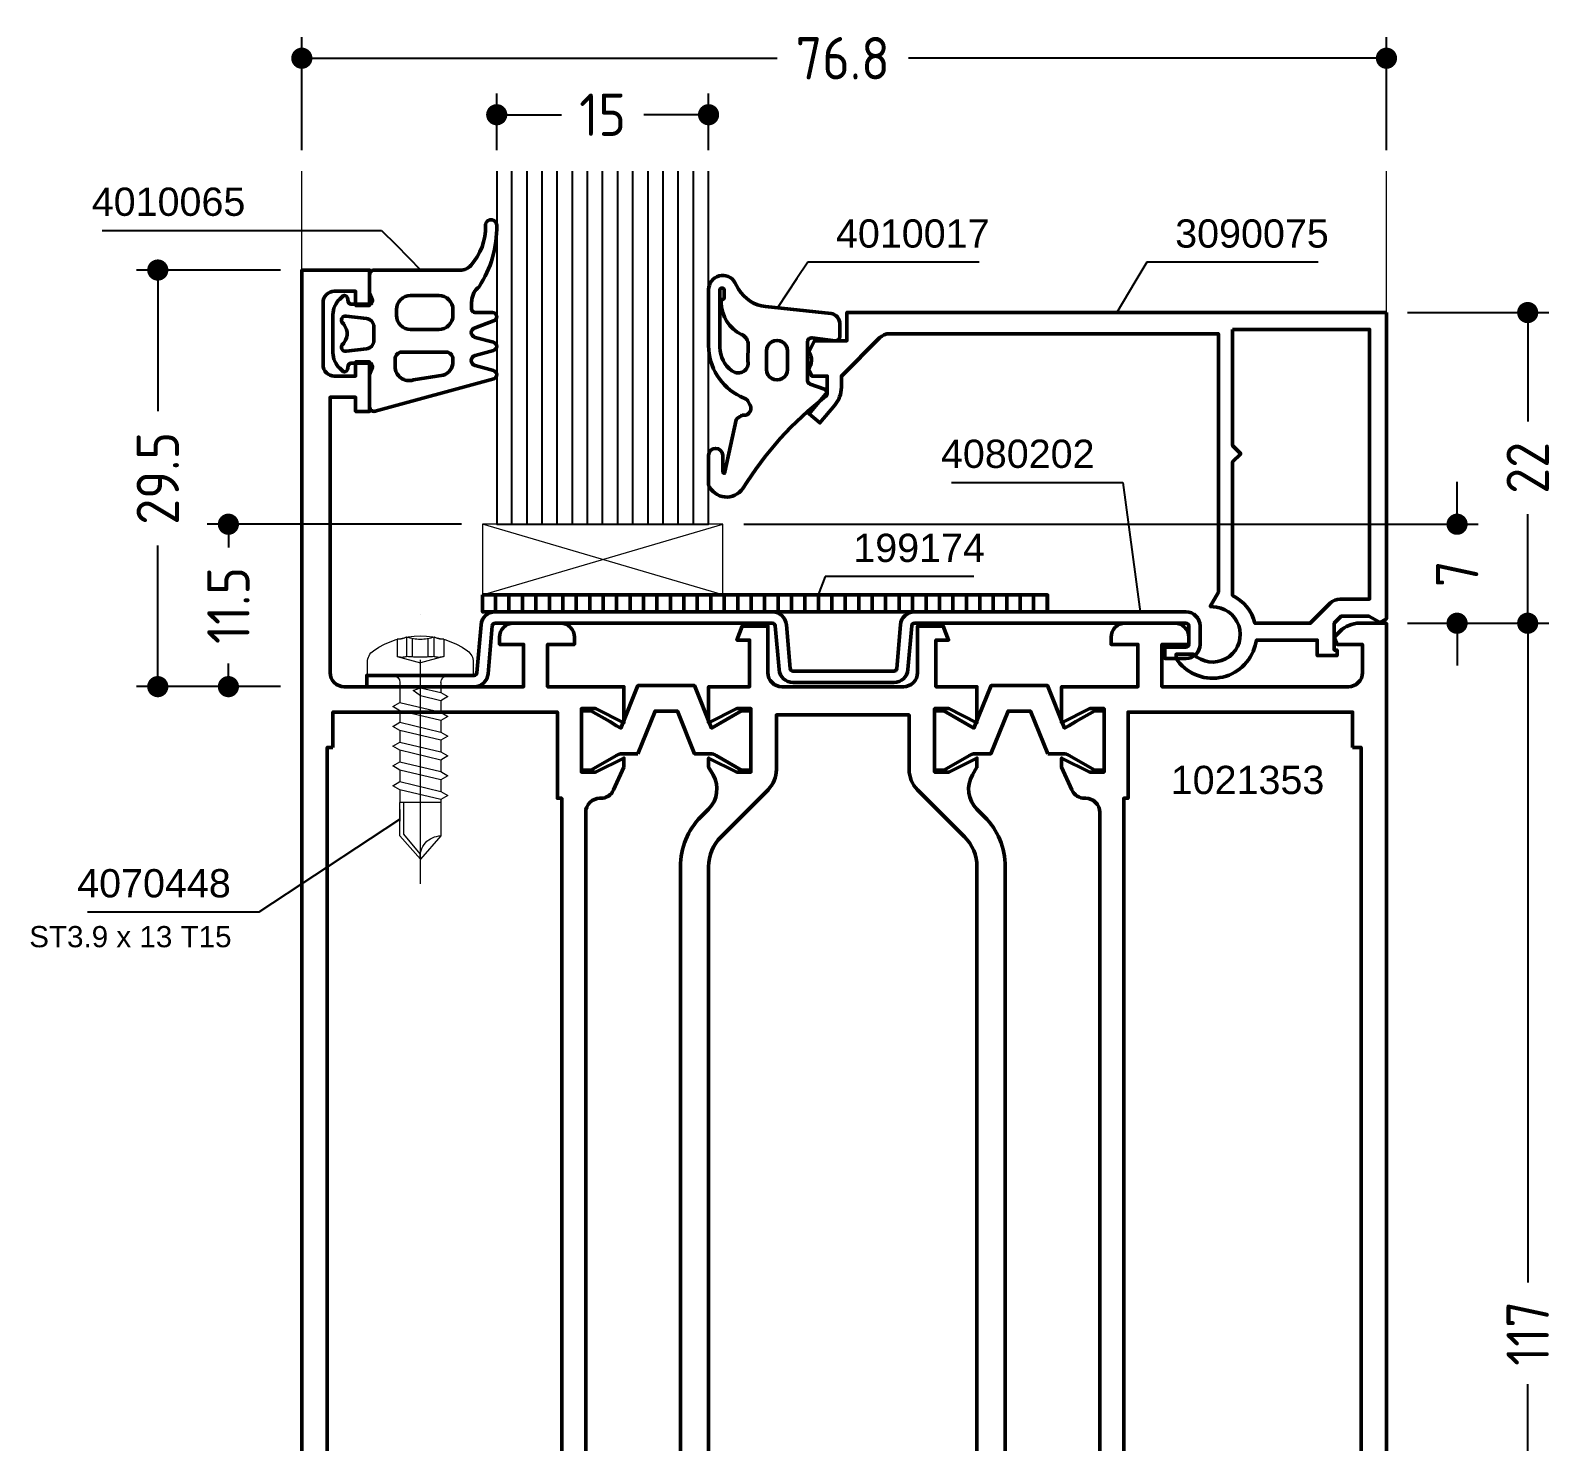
# Model space of a CAD drawing. Header units: millimetres. Extents: x 37 to 193, y 34 to 248.
# Drawn here: x 40.8 to 148.8, y 147.8 to 247.7 of the extents above; entities that cross this region are included whole.
import ezdxf
from ezdxf.enums import TextEntityAlignment as Align

# ---------------------------------------------------------------- set-up
doc = ezdxf.new("R2010")
doc.units = ezdxf.units.MM
doc.linetypes.add('CENTER', pattern=[50.8, 31.75, -6.35, 6.35, -6.35])
doc.linetypes.add('HIDDEN', pattern=[9.525, 6.35, -3.175])
for name, color, linetype, lineweight in [('AM_5', 3, 'Continuous', 25), ('AM_C', 50, 'Continuous', 50), ('AM_S', 80, 'Continuous', 50), ('Cent3', 70, 'CENTER', 18), ('CHide4', 10, 'HIDDEN', 13), ('Cont2', 2, 'Continuous', 25), ('Cont3', 70, 'Continuous', 18), ('Cont4', 10, 'Continuous', 13)]:
    doc.layers.add(name, color=color, linetype=linetype, lineweight=lineweight)
doc.styles.add('HBS_DIMTEXTSTYLE', font='isocp.shx')
doc.styles.add('SWISSL', font='swissl.ttf')
doc.dimstyles.new('Konstruktionsschnitt 1-1$0', dxfattribs={"dimscale": 0, "dimtxt": 3, "dimasz": 1.5, "dimexe": 1.5, "dimexo": 1.5, "dimgap": 1.5, "dimtad": 0, "dimdsep": 46, "dimtxsty": 'HBS_DIMTEXTSTYLE', "dimblk": 'PUNKT', "dimcen": 0, "dimclrd": 3, "dimclre": 3, "dimclrt": 2, "dimadec": 1, "dimazin": 2, "dimtfac": 0.7, "dimtofl": 0, "dimtmove": 0, "dimatfit": 3, "dimfxl": 0, "dimtolj": 1, "dimtzin": 0, "dimarcsym": 0})

# ---------------------------------------------------------------- blocks, each defined once
blk = doc.blocks.new('*U21', base_point=(43.9, 167.94))
for p, q in [((43.9, 181.87), (18.9, 181.87)), ((43.9, 180.8), (18.9, 180.8)), ((43.9, 179.73), (18.9, 179.73)), ((43.9, 178.66), (18.9, 178.66)), ((43.9, 177.59), (18.9, 177.59)), ((43.9, 176.51), (18.9, 176.51)), ((43.9, 175.44), (18.9, 175.44)), ((43.9, 174.37), (18.9, 174.37)), ((43.9, 173.3), (18.9, 173.3)), ((43.9, 172.23), (18.9, 172.23)), ((43.9, 171.16), (18.9, 171.16)), ((43.9, 170.09), (18.9, 170.09)), ((43.9, 169.01), (18.9, 169.01))]:
    blk.add_line(p, q)
blk.add_lwpolyline([(18.9, 167.94), (43.9, 167.94), (43.9, 182.94), (18.9, 182.94)])
blk = doc.blocks.new('PUNKT')
at = {"color": 0, "linetype": 'Continuous'}
blk.add_line((-0.5, 0), (-1, 0), dxfattribs=at)
at = {"color": 0, "linetype": 'Continuous', "const_width": 0.5}
blk.add_lwpolyline([(-0.25, 0, 1), (0.25, 0, 1)], format="xyb", close=True, dxfattribs=at)
blk = doc.blocks.new('*D27')
at = {"layer": 'AM_5', "color": 3, "lineweight": -2, "transparency": 16777216}
for p, q in [((73.79, 239.28), (73.79, 243.28)), ((88.79, 239.28), (88.79, 243.28)), ((75.29, 241.78), (78.38, 241.78)), ((87.29, 241.78), (84.2, 241.78))]:
    blk.add_line(p, q, dxfattribs=at)
at = {"layer": 'AM_5', "color": 3, "lineweight": -2, "transparency": 16777216, "xscale": 1.5, "yscale": 1.5, "zscale": 1.5, "rotation": 180}
blk.add_blockref('PUNKT', (73.79, 241.78), dxfattribs=at)
at = {"layer": 'AM_5', "color": 3, "lineweight": -2, "transparency": 16777216, "xscale": 1.5, "yscale": 1.5, "zscale": 1.5}
blk.add_blockref('PUNKT', (88.79, 241.78), dxfattribs=at)
at = {"layer": 'AM_5', "color": 2, "transparency": 16777216, "insert": (81.29, 241.78), "char_height": 3, "attachment_point": 5, "style": 'HBS_DIMTEXTSTYLE'}
blk.add_mtext('\\A1;15', dxfattribs=at)
blk = doc.blocks.new('*D28')
at = {"layer": 'AM_5', "color": 3, "lineweight": -2, "transparency": 16777216}
for p, q in [((59.99, 239.27), (59.99, 247.28)), ((136.79, 239.28), (136.79, 247.28)), ((61.49, 245.78), (93.64, 245.78)), ((135.29, 245.78), (102.94, 245.78))]:
    blk.add_line(p, q, dxfattribs=at)
at = {"layer": 'AM_5', "color": 3, "lineweight": -2, "transparency": 16777216, "xscale": 1.5, "yscale": 1.5, "zscale": 1.5, "rotation": 180}
blk.add_blockref('PUNKT', (59.99, 245.78), dxfattribs=at)
at = {"layer": 'AM_5', "color": 3, "lineweight": -2, "transparency": 16777216, "xscale": 1.5, "yscale": 1.5, "zscale": 1.5}
blk.add_blockref('PUNKT', (136.79, 245.78), dxfattribs=at)
at = {"layer": 'AM_5', "color": 2, "transparency": 16777216, "insert": (98.29, 245.78), "char_height": 3, "attachment_point": 5, "style": 'HBS_DIMTEXTSTYLE'}
blk.add_mtext('\\A1;76.8', dxfattribs=at)
blk = doc.blocks.new('*S393')
at = {"layer": 'AM_5', "color": 3}
for p, q in [((95.81, 231.34), (95.05, 230.19)), ((107.96, 231.34), (95.81, 231.34))]:
    blk.add_line(p, q, dxfattribs=at)
at = {"layer": 'AM_5', "color": 3, "linetype": 'Continuous'}
blk.add_line((95.05, 230.19), (93.67, 228.11), dxfattribs=at)
at = {"layer": 'AM_5', "color": 2, "insert": (97.81, 232.34), "char_height": 2, "attachment_point": 7, "style": 'SWISSL'}
blk.add_mtext('4010017', dxfattribs=at)
blk = doc.blocks.new('*S394')
at = {"layer": 'AM_5', "color": 3}
for p, q in [((45.86, 233.59), (65.64, 233.59)), ((65.64, 233.59), (66.66, 232.56))]:
    blk.add_line(p, q, dxfattribs=at)
at = {"layer": 'AM_5', "color": 3, "linetype": 'Continuous'}
blk.add_line((66.66, 232.56), (68.41, 230.78), dxfattribs=at)
at = {"layer": 'AM_5', "color": 2, "insert": (55.99, 234.59), "char_height": 2, "attachment_point": 9, "style": 'SWISSL'}
blk.add_mtext('4010065', dxfattribs=at)
blk = doc.blocks.new('WS4070448')
at = {"layer": 'Cent3', "ltscale": 0.5}
blk.add_line((8.05, -14.4), (8.07, 4.66), dxfattribs=at)
at = {"layer": 'CHide4', "ltscale": 0.3}
for p, q in [((7.1, 1.69), (7.1, 3.08)), ((7.51, 1.69), (7.51, 2.97)), ((8.63, 1.69), (8.63, 2.97)), ((9.04, 1.69), (9.04, 3.08))]:
    blk.add_line(p, q, dxfattribs=at)
for points in [[(6.42, 2.92), (6.42, 1.69)], [(9.72, 2.92), (9.72, 1.69)], [(6.42, 1.69), (8.07, 1.25)], [(9.72, 1.69), (8.07, 1.25)]]:
    blk.add_lwpolyline(points, dxfattribs=at)
for centre, radius, start, end in [((6.48, 4.2), 1.28, 267.2848, 298.8872), ((8.07, 5.85), 2.94, 250.6988, 289.3012), ((9.66, 4.2), 1.28, 241.1128, 272.7152), ((6.76, 2.85), 1.21, 253.6643, 286.3357), ((8.07, 11.78), 10.13, 264.4948, 275.5052), ((9.38, 2.85), 1.21, 253.6643, 286.3357)]:
    blk.add_arc(centre, radius, start, end, dxfattribs=at)
at = {"layer": 'Cont4'}
for p, q in [((6.62, -8.64), (6.62, -11)), ((6.62, -8.64), (9.52, -8.64)), ((9.52, -11), (9.52, -8.64)), ((6.62, -11), (8.07, -12.64)), ((8.07, -12.64), (9.52, -11))]:
    blk.add_line(p, q, dxfattribs=at)
blk.add_lwpolyline([(11.39, 2.11, 0.314856), (4.74, 2.11, 0.244912), (4.32, 1.29), (4.32, 0.36), (11.82, 0.36), (11.82, 1.29, 0.244912), (11.39, 2.11, 0.138291)], format="xyb", dxfattribs=at)
for points in [[(6.12, -1.14), (6.62, -1.43), (8.07, -1.08), (8.57, -0.71), (8.07, -0.51), (6.62, -0.85)], [(6.12, -2.54), (6.62, -2.83), (9.52, -2.14), (10.02, -1.85), (9.52, -1.56), (6.62, -2.25)], [(6.12, -3.94), (6.62, -4.23), (9.52, -3.54), (10.02, -3.25), (9.52, -2.96), (6.62, -3.65)], [(6.12, -5.34), (6.62, -5.63), (9.52, -4.94), (10.02, -4.65), (9.52, -4.36), (6.62, -5.05)], [(6.12, -6.74), (6.62, -7.03), (9.52, -6.34), (10.02, -6.05), (9.52, -5.76), (6.62, -6.45)], [(6.12, -8.14), (6.62, -8.43), (9.52, -7.74), (10.02, -7.45), (9.52, -7.16), (6.62, -7.85)]]:
    blk.add_lwpolyline(points, close=True, dxfattribs=at)
for points in [[(6.62, -0.14), (6.62, -0.85)], [(9.52, -0.14), (9.52, -1.56)], [(6.62, -1.43), (6.62, -1.85)], [(6.62, -1.43), (6.62, -2.25)], [(6.62, -1.43), (6.62, -2.25)], [(9.52, -2.14), (9.52, -2.96)], [(6.62, -2.83), (6.62, -3.65)], [(6.62, -4.23), (6.62, -5.05)], [(9.52, -3.54), (9.52, -4.36)], [(9.52, -4.94), (9.52, -5.76)], [(6.62, -5.63), (6.62, -6.45)], [(9.52, -6.34), (9.52, -7.16)], [(6.62, -7.03), (6.62, -7.85)], [(6.62, -8.43), (6.62, -8.64)], [(9.52, -7.74), (9.52, -8.64)], [(9.27, -8.64), (9.27, -10.89), (8.1, -12.28)], [(9.52, -9.14), (9.52, -9.96)], [(6.62, -9.83), (6.62, -10.65)]]:
    blk.add_lwpolyline(points, dxfattribs=at)
for centre, radius, start, end in [((6.12, -0.14), 0.5, 0, 90), ((10.02, -0.14), 0.5, 90, 180), ((6.61, -12.47), 1.47, 353.4244, 89.6688)]:
    blk.add_arc(centre, radius, start, end, dxfattribs=at)
blk = doc.blocks.new('*S395')
at = {"layer": 'AM_5', "color": 3, "linetype": 'Continuous'}
blk.add_line((64.85, 190.52), (66.94, 191.89), dxfattribs=at)
at = {"layer": 'AM_5', "color": 3}
for p, q in [((56.96, 185.33), (64.85, 190.52)), ((44.82, 185.33), (56.96, 185.33))]:
    blk.add_line(p, q, dxfattribs=at)
at = {"layer": 'AM_5', "color": 2, "insert": (54.96, 186.33), "char_height": 2, "attachment_point": 9, "style": 'SWISSL'}
blk.add_mtext('4070448', dxfattribs=at)
blk = doc.blocks.new('*D33')
at = {"layer": 'AM_5', "color": 3, "lineweight": -2, "transparency": 16777216}
for p, q in [((138.29, 227.77), (148.29, 227.77)), ((146.79, 226.27), (146.79, 220.05)), ((146.79, 207.27), (146.79, 213.5)), ((138.29, 205.77), (148.29, 205.77))]:
    blk.add_line(p, q, dxfattribs=at)
at = {"layer": 'AM_5', "color": 3, "lineweight": -2, "transparency": 16777216, "xscale": 1.5, "yscale": 1.5, "zscale": 1.5}
for p, rotation in [((146.79, 227.77), 90), ((146.79, 205.77), 270)]:
    blk.add_blockref('PUNKT', p, dxfattribs=dict(at, rotation=rotation))
at = {"layer": 'AM_5', "color": 2, "transparency": 16777216, "insert": (146.79, 216.77), "char_height": 3, "attachment_point": 5, "rotation": 90, "style": 'HBS_DIMTEXTSTYLE'}
blk.add_mtext('\\A1;22', dxfattribs=at)
blk = doc.blocks.new('*D34')
at = {"layer": 'AM_5', "color": 3, "lineweight": -2, "transparency": 16777216}
for p, q in [((141.79, 214.28), (141.79, 215.78)), ((91.29, 212.78), (143.29, 212.78)), ((138.29, 205.77), (143.29, 205.77)), ((141.79, 204.27), (141.79, 202.77))]:
    blk.add_line(p, q, dxfattribs=at)
at = {"layer": 'AM_5', "color": 3, "lineweight": -2, "transparency": 16777216, "xscale": 1.5, "yscale": 1.5, "zscale": 1.5}
for p, rotation in [((141.79, 212.78), 270), ((141.79, 205.77), 90)]:
    blk.add_blockref('PUNKT', p, dxfattribs=dict(at, rotation=rotation))
at = {"layer": 'AM_5', "color": 2, "transparency": 16777216, "insert": (141.79, 209.27), "char_height": 3, "attachment_point": 5, "rotation": 90, "style": 'HBS_DIMTEXTSTYLE'}
blk.add_mtext('\\A1;7', dxfattribs=at)
blk = doc.blocks.new('*D35')
at = {"layer": 'AM_5', "color": 3, "lineweight": -2, "transparency": 16777216}
for p, q in [((71.29, 212.78), (53.29, 212.78)), ((54.79, 211.28), (54.79, 211.14)), ((54.79, 202.78), (54.79, 202.91)), ((58.49, 201.28), (53.29, 201.28))]:
    blk.add_line(p, q, dxfattribs=at)
at = {"layer": 'AM_5', "color": 3, "lineweight": -2, "transparency": 16777216, "xscale": 1.5, "yscale": 1.5, "zscale": 1.5}
for p, rotation in [((54.79, 212.78), 90), ((54.79, 201.28), 270)]:
    blk.add_blockref('PUNKT', p, dxfattribs=dict(at, rotation=rotation))
at = {"layer": 'AM_5', "color": 2, "transparency": 16777216, "insert": (54.79, 207.03), "char_height": 3, "attachment_point": 5, "rotation": 90, "style": 'HBS_DIMTEXTSTYLE'}
blk.add_mtext('\\A1;11.5', dxfattribs=at)
blk = doc.blocks.new('*D36')
at = {"layer": 'AM_5', "color": 3, "lineweight": -2, "transparency": 16777216}
for p, q in [((58.49, 230.78), (48.29, 230.78)), ((49.79, 229.28), (49.79, 220.78)), ((49.79, 202.78), (49.79, 211.27)), ((58.49, 201.28), (48.29, 201.28))]:
    blk.add_line(p, q, dxfattribs=at)
at = {"layer": 'AM_5', "color": 3, "lineweight": -2, "transparency": 16777216, "xscale": 1.5, "yscale": 1.5, "zscale": 1.5}
for p, rotation in [((49.79, 230.78), 90), ((49.79, 201.28), 270)]:
    blk.add_blockref('PUNKT', p, dxfattribs=dict(at, rotation=rotation))
at = {"layer": 'AM_5', "color": 2, "transparency": 16777216, "insert": (49.79, 216.03), "char_height": 3, "attachment_point": 5, "rotation": 90, "style": 'HBS_DIMTEXTSTYLE'}
blk.add_mtext('\\A1;29.5', dxfattribs=at)
blk = doc.blocks.new('*S396')
at = {"layer": 'AM_5', "color": 3}
for p, q in [((119.83, 231.34), (118.98, 229.92)), ((131.96, 231.34), (119.83, 231.34))]:
    blk.add_line(p, q, dxfattribs=at)
at = {"layer": 'AM_5', "color": 3, "linetype": 'Continuous'}
blk.add_line((118.98, 229.92), (117.69, 227.77), dxfattribs=at)
at = {"layer": 'AM_5', "color": 2, "insert": (121.83, 232.34), "char_height": 2, "attachment_point": 7, "style": 'SWISSL'}
blk.add_mtext('3090075', dxfattribs=at)
blk = doc.blocks.new('*S397')
at = {"layer": 'AM_5', "color": 3}
for p, q in [((97.04, 209.08), (96.56, 207.77)), ((107.57, 209.08), (97.04, 209.08))]:
    blk.add_line(p, q, dxfattribs=at)
at = {"layer": 'AM_5', "color": 2, "insert": (99.04, 210.08), "char_height": 2, "attachment_point": 7, "style": 'SWISSL'}
blk.add_mtext('199174', dxfattribs=at)
blk = doc.blocks.new('*S398')
at = {"layer": 'AM_5', "color": 3}
for p, q in [((105.99, 215.74), (118.12, 215.74)), ((118.12, 215.74), (119.01, 209.05))]:
    blk.add_line(p, q, dxfattribs=at)
at = {"layer": 'AM_5', "color": 3, "linetype": 'Continuous'}
blk.add_line((119.01, 209.05), (119.34, 206.57), dxfattribs=at)
at = {"layer": 'AM_5', "color": 2, "insert": (116.12, 216.74), "char_height": 2, "attachment_point": 9, "style": 'SWISSL'}
blk.add_mtext('4080202', dxfattribs=at)
blk = doc.blocks.new('ZAHL rechts')
at = {"layer": 'AM_5', "color": 2, "style": 'SWISSL'}
blk.add_attdef('XXX', text='', height=1.5, dxfattribs=at).set_placement((-1.95, -2.5), align=Align.RIGHT)
blk = doc.blocks.new('*D39')
at = {"layer": 'AM_5', "color": 3, "lineweight": -2, "transparency": 16777216}
for p, q in [((138.29, 205.77), (148.29, 205.77)), ((146.79, 204.27), (146.79, 159.08)), ((146.79, 90.27), (146.79, 151.88)), ((138.29, 88.77), (148.29, 88.77))]:
    blk.add_line(p, q, dxfattribs=at)
at = {"layer": 'AM_5', "color": 3, "lineweight": -2, "transparency": 16777216, "xscale": 1.5, "yscale": 1.5, "zscale": 1.5}
for p, rotation in [((146.79, 205.77), 90), ((146.79, 88.77), 270)]:
    blk.add_blockref('PUNKT', p, dxfattribs=dict(at, rotation=rotation))
at = {"layer": 'AM_5', "color": 2, "transparency": 16777216, "insert": (146.79, 155.48), "char_height": 3, "attachment_point": 5, "rotation": 90, "style": 'HBS_DIMTEXTSTYLE'}
blk.add_mtext('\\A1;117', dxfattribs=at)
blk = doc.blocks.new('WI1021353')
for points in [[(22.8, 106.8), (22.8, 107.45), (20.8, 106.45), (19.8, 106.45), (19.8, 110.95), (20.8, 110.95), (22.8, 109.95), (22.8, 112.5), (17.4, 112.5), (17.4, 115.5), (19.3, 115.5), (19.3, 116, 0.414214), (18.3, 117), (15, 117, 0.414214), (14, 116), (14, 115.5), (15.7, 115.5), (15.7, 112.5), (3, 112.5, -0.414214), (2, 113.5), (2, 133), (3.8, 133), (3.8, 132), (4.8, 132), (4.8, 135.5), (3.8, 135.5), (3.8, 134.5), (2.3, 134.5, -0.414214), (1.5, 135.3), (1.5, 139.7, -0.414214), (2.3, 140.5), (3.8, 140.5), (3.8, 139.5), (4.8, 139.5), (4.8, 142), (0, 142), (0, 0), (4.8, 0), (4.8, 2.5), (3.8, 2.5), (3.8, 1.5), (2.3, 1.5, -0.414214), (1.5, 2.3), (1.5, 6.7, -0.414214), (2.3, 7.5), (3.8, 7.5), (3.8, 6.5), (4.8, 6.5), (4.8, 10), (3.8, 10), (3.8, 9), (2, 9), (2, 28.5, -0.414214), (3, 29.5), (15.7, 29.5), (15.7, 26.5), (14, 26.5), (14, 26, 0.414214), (15, 25), (18.3, 25, 0.414214), (19.3, 26), (19.3, 26.5), (17.4, 26.5), (17.4, 29.5), (22.8, 29.5), (22.8, 32.05), (20.8, 31.05), (19.8, 31.05), (19.8, 35.55), (20.8, 35.55), (22.8, 34.55), (22.8, 35.2), (22.07, 36.81, 0.294108), (21.16, 37.4), (21.1, 37.4, -0.414214), (20.1, 38.4), (20.1, 103.6, -0.414214), (21.1, 104.6), (21.16, 104.6, 0.294108), (22.07, 105.19), (22.8, 106.8)], [(34, 112.5), (42.6, 112.5, 0.414214), (43.6, 113.5), (43.6, 116.8), (45.42, 116.8), (45.79, 115.8), (44.9, 115.8), (44.9, 112.5), (47.8, 112.5), (47.8, 109.95), (45.8, 110.95), (44.8, 110.95), (44.8, 106.45), (45.8, 106.45), (47.8, 107.45), (47.8, 106.8), (47.48, 106.25, 0.339454), (47.8, 103.83), (48.34, 103.29, -0.198912), (49.8, 99.76), (49.8, 42.24, -0.198912), (48.34, 38.71), (47.8, 38.17, 0.339454), (47.48, 35.75), (47.8, 35.2), (47.8, 34.55), (45.8, 35.55), (44.8, 35.55), (44.8, 31.05), (45.8, 31.05), (47.8, 32.05), (47.8, 29.5), (44.9, 29.5), (44.9, 26.2), (45.79, 26.2), (45.42, 25.2), (43.6, 25.2), (43.6, 28.5, 0.414214), (42.6, 29.5), (34, 29.5, 0.414214), (33, 28.5), (33, 25.2), (31.18, 25.2), (30.81, 26.2), (31.7, 26.2), (31.7, 29.5), (28.8, 29.5), (28.8, 32.05), (30.8, 31.05), (31.8, 31.05), (31.8, 35.55), (30.8, 35.55), (28.8, 34.55), (28.8, 35.2), (29.12, 35.75, 0.339454), (28.8, 38.17), (28.26, 38.71, -0.198912), (26.8, 42.24), (26.8, 99.76, -0.198912), (28.26, 103.29), (28.8, 103.83, 0.339454), (29.12, 106.25), (28.8, 106.8), (28.8, 107.45), (30.8, 106.45), (31.8, 106.45), (31.8, 110.95), (30.8, 110.95), (28.8, 109.95), (28.8, 112.5), (31.7, 112.5), (31.7, 115.8), (30.81, 115.8), (31.18, 116.8), (33, 116.8), (33, 113.5, 0.414214)], [(73.2, 9), (74.8, 9), (74.8, 28.5, 0.414214), (73.8, 29.5), (60.9, 29.5), (60.9, 26.5), (62.8, 26.5), (62.8, 26, -0.414214), (61.8, 25), (58.3, 25, -0.414214), (57.3, 26), (57.3, 26.5), (59.2, 26.5), (59.2, 29.5), (53.8, 29.5), (53.8, 32.05), (55.8, 31.05), (56.8, 31.05), (56.8, 35.55), (55.8, 35.55), (53.8, 34.55), (53.8, 35.2), (54.53, 36.81, -0.294108), (55.44, 37.4), (55.5, 37.4, 0.414214), (56.5, 38.4), (56.5, 103.6, 0.414214), (55.5, 104.6), (55.44, 104.6, -0.294108), (54.53, 105.19), (53.8, 106.8), (53.8, 107.45), (55.8, 106.45), (56.8, 106.45), (56.8, 110.95), (55.8, 110.95), (53.8, 109.95), (53.8, 112.5), (59.2, 112.5), (59.2, 115.5), (57.3, 115.5), (57.3, 116, -0.414214), (58.3, 117), (61.8, 117, -0.414214), (62.8, 116), (62.8, 115.5), (60.9, 115.5), (60.9, 112.5), (74.1, 112.5, 0.414214), (75.1, 113.5), (75.1, 115.5), (73.3, 115.5), (73.09, 116.01), (73.49, 116.41, -0.198912), (74.9, 117), (76.8, 117), (76.8, 0), (72, 0), (72, 2.5), (73, 2.5), (73, 1.5), (74.5, 1.5, 0.414214), (75.3, 2.3), (75.3, 6.7, 0.414214), (74.5, 7.5), (73, 7.5), (73, 6.5), (72, 6.5), (72, 10), (73, 10), (73, 9.2, 0.414214), (73.2, 9)], [(23.79, 107.75), (22.67, 107.75, 0.131652), (22.27, 107.64), (20.46, 106.6), (19.8, 106.6), (19.8, 110.8), (20.46, 110.8), (21.8, 110.03), (22.29, 109.74), (22.59, 109.57), (23.8, 112.58), (27.8, 112.58), (29.01, 109.57), (31.14, 110.8), (31.8, 110.8), (31.8, 106.6), (31.14, 106.6), (29.33, 107.64, 0.131652), (28.93, 107.75), (27.81, 107.75), (26.59, 110.78), (25.01, 110.78)], [(52.81, 107.75), (53.93, 107.75, -0.131652), (54.33, 107.64), (56.14, 106.6), (56.8, 106.6), (56.8, 110.8), (56.14, 110.8), (54.8, 110.03), (54.31, 109.74), (54.01, 109.57), (52.8, 112.58), (48.8, 112.58), (47.59, 109.57), (45.46, 110.8), (44.8, 110.8), (44.8, 106.6), (45.46, 106.6), (47.27, 107.64, -0.131652), (47.67, 107.75), (48.79, 107.75), (50.01, 110.78), (51.59, 110.78)], [(28.8, 42.24, 0.198912), (29.68, 40.12), (33.01, 36.79, -0.198912), (33.6, 35.37), (33.6, 31.5), (43, 31.5), (43, 35.37, -0.198912), (43.59, 36.79), (46.92, 40.12, 0.198912), (47.8, 42.24), (47.8, 99.76, 0.198912), (46.92, 101.88), (43.59, 105.21, -0.198912), (43, 106.63), (43, 110.5), (33.6, 110.5), (33.6, 106.63, -0.198912), (33.01, 105.21), (29.68, 101.88, 0.198912), (28.8, 99.76)], [(23.79, 34.25), (22.67, 34.25, -0.131652), (22.27, 34.36), (20.46, 35.4), (19.8, 35.4), (19.8, 31.2), (20.46, 31.2), (21.8, 31.97), (22.29, 32.26), (22.59, 32.43), (23.8, 29.42), (27.8, 29.42), (29.01, 32.43), (31.14, 31.2), (31.8, 31.2), (31.8, 35.4), (31.14, 35.4), (29.33, 34.36, -0.131652), (28.93, 34.25), (27.81, 34.25), (26.59, 31.22), (25.01, 31.22)], [(52.81, 34.25), (53.93, 34.25, 0.131652), (54.33, 34.36), (56.14, 35.4), (56.8, 35.4), (56.8, 31.2), (56.14, 31.2), (54.8, 31.97), (54.31, 32.26), (54.01, 32.43), (52.8, 29.42), (48.8, 29.42), (47.59, 32.43), (45.46, 31.2), (44.8, 31.2), (44.8, 35.4), (45.46, 35.4), (47.27, 34.36, 0.131652), (47.67, 34.25), (48.79, 34.25), (50.01, 31.22), (51.59, 31.22)]]:
    blk.add_lwpolyline(points, format="xyb", close=True)
for points in [[(2.2, 108.2), (1.8, 108.2), (1.8, 33.8), (2.2, 33.8), (2.2, 31.3), (18.1, 31.3), (18.1, 37.4), (18.4, 37.4), (18.4, 104.6), (18.1, 104.6), (18.1, 110.7), (2.2, 110.7), (2.2, 108.2)], [(74.4, 108.2), (75, 108.2), (75, 33.8), (74.4, 33.8), (74.4, 31.3), (58.5, 31.3), (58.5, 37.4), (58.2, 37.4), (58.2, 104.6), (58.5, 104.6), (58.5, 110.7), (74.4, 110.7), (74.4, 108.2)]]:
    blk.add_lwpolyline(points, close=True)
blk = doc.blocks.new('WI3090075')
for points in [[(0, 22), (0, 0.3), (-0.45, 0.04), (-1.25, 0.5), (-3.2, 0.5), (-3.7, 0), (-3.7, -1.9), (-3.5, -1.9), (-3.5, -2.3), (-4.9, -2.3), (-4.9, -1.2), (-9.2, -1.2), (-9.3, -1.57, -0.652679), (-14.9, -2.49), (-14.9, -2.2), (-13.66, -2.2, 1.382111), (-12.04, 1.13), (-12.48, 1.19), (-11.9, 2.2), (-11.9, 20.5), (-35.19, 20.5, 0.198912), (-35.89, 20.21), (-38.6, 17.5), (-38.6, 16.71, -0.176327), (-39.07, 15.43), (-40.12, 14.18), (-40.88, 14.82), (-39.6, 16.35), (-39.6, 17.5), (-40.7, 17.5), (-40.93, 17.99, 0.339409), (-40.9, 19.21), (-40.5, 20), (-38.2, 20), (-38.2, 22), (0, 22)], [(-10.9, 20.8), (-10.9, 12.58), (-10.32, 12), (-10.9, 11.42), (-10.9, 1.97, -0.213458), (-9.31, 0), (-5.4, 0), (-3.99, 1.41, -0.198912), (-3.28, 1.7), (-1.2, 1.7), (-1.2, 20.8), (-10.9, 20.8)]]:
    blk.add_lwpolyline(points, format="xyb", close=True)
blk = doc.blocks.new('WI199174')
h = blk.add_hatch()
h.set_pattern_fill('LINE', color=256, scale=0.3, angle=90)
h.set_pattern_definition([(90, (-82.5041, -206.5746), (-0.9525, -1e-15), [])])
h.paths.add_polyline_path([(0, 1.2), (0, 0), (40, 0), (40, 1.2)])
blk.add_lwpolyline([(0, 1.2), (0, 0), (40, 0), (40, 1.2)], close=True)
blk = doc.blocks.new('WI4010017')
for points in [[(-3.46, 2.42, -0.240056), (-5.37, 3.66), (-5.63, 4.12, 0.767327), (-7.5, 3.62), (-7.5, -0.35, 0.286745), (-5.25, -3.94), (-4.85, -4.14, -0.149451), (-4.72, -4.26), (-4.57, -4.53, -0.57735), (-5, -5.28), (-5.12, -5.28), (-5.16, -5.31, 0.158399), (-5.55, -5.6), (-6.36, -9.28, -0.113567), (-6.42, -9.4, -0.190093), (-6.5, -9.19), (-6.5, -8.12, 1), (-7.5, -8.12), (-7.5, -10.18, 0.009709), (-7.5, -10.22, 0.587918), (-5.07, -10.47, -0.09166), (0.81, -3.93, 0.553622), (0.7, -3.44), (-0.3, -3.07, -0.315299), (-0.5, -2.79), (-0.5, -0.1, -0.449698), (-0.16, 0.2), (1.46, 0, 0.449698), (1.8, 0.3), (1.8, 1.16, 0.354573), (1.17, 1.94), (-3.46, 2.42)], [(-4.7, -0.28, 0.292811), (-5.16, 0.44, -0.290987), (-6.6, 2.71), (-6.6, 2.92), (-6.5, 2.92, 0.414214), (-6.4, 3.02), (-6.4, 3.62, 0.414214), (-6.5, 3.72), (-6.6, 3.72, 0.414214), (-6.7, 3.62), (-6.7, -0.48, 0.244698), (-5.85, -2.12), (-5.8, -2.15, 0.673804), (-4.71, -1.45), (-4.7, -0.28)], [(-1.91, -0.73, 1.006711), (-3.4, -0.73), (-3.4, -2.03, 1.006711), (-1.91, -2.03), (-1.91, -0.73)], [(-1.91, -0.73, 1.006711), (-3.4, -0.73), (-3.4, -2.03, 1.006711), (-1.91, -2.03), (-1.91, -0.73)]]:
    blk.add_lwpolyline(points, format="xyb", close=True)
blk = doc.blocks.new('WI4010065')
for points in [[(0.3, 0, 0.414214), (0, -0.3), (0, -1.62), (0.19, -2.13, -0.520567), (0, -2.4), (-1.33, -2.4, -0.36397), (-1.53, -2.23), (-1.58, -1.97, 0.594937), (-1.91, -1.85), (-2.12, -2.05, 0.208), (-2.6, -3.15), (-2.6, -5.85, 0.208), (-2.12, -6.95), (-1.91, -7.15, 0.594937), (-1.58, -7.03), (-1.53, -6.77, -0.36397), (-1.33, -6.6), (0, -6.6, -0.520567), (0.19, -6.87), (0, -7.38), (0, -9.7, 0.505497), (0.39, -9.99), (8.79, -7.69, 0.751737), (8.78, -7.11), (7.47, -6.76, -0.767327), (7.47, -6.04), (8.78, -5.69, 0.767327), (8.78, -5.11), (7.46, -4.76, -0.767327), (7.46, -4.08), (8.78, -3.59, 0.876976), (8.7, -3), (7.5, -3, -0.414214), (7.2, -2.7), (7.2, -2.48, -0.051818), (7.23, -2.17, -0.225446), (7.75, -1.18, 0.150709), (9, 3.17, 1.016945), (8.2, 3.15, -0.195341), (7.16, 0.33, -0.211259), (6.42, 0)], [(4.9, -1.8, -0.414214), (5.9, -2.8), (5.9, -3.2, -0.414214), (4.9, -4.2), (2.9, -4.2, -0.414214), (1.9, -3.2), (1.9, -2.8, -0.414214), (2.9, -1.8)], [(0.3, -4.98), (0.3, -4.02, 0.378866), (-0.23, -3.43), (-1.66, -3.25, 0.717695), (-1.91, -3.76, -0.421053), (-1.91, -5.24, 0.717695), (-1.66, -5.75), (-0.23, -5.57, 0.378866)], [(5.4, -5.8, -0.414214), (5.9, -6.3), (5.9, -6.49, -0.328465), (5.2, -7.44), (3.1, -7.78, -0.505497), (1.8, -6.83), (1.8, -6.3, -0.414214), (2.3, -5.8)]]:
    blk.add_lwpolyline(points, format="xyb", close=True)
blk = doc.blocks.new('WI4080202')
blk.add_lwpolyline([(-48.32, -0.18), (-48.61, -3.59, -0.388879), (-49.61, -4.5), (-57.2, -4.5), (-57.2, -3.7), (-49.61, -3.7, 0.388879), (-49.41, -3.52), (-49.11, -0.11, -0.388879), (-48.12, 0.8), (-28.48, 0.8, -0.388879), (-27.49, -0.11), (-27.22, -3.22, 0.388879), (-27.02, -3.4), (-19.88, -3.4, 0.388879), (-19.68, -3.22), (-19.41, -0.11, -0.388879), (-18.42, 0.8), (0.8, 0.8, -0.414214), (1.8, -0.2), (1.8, -1.5, -0.414214), (0.8, -2.5), (-0.7, -2.5), (-0.7, -1.7), (0.8, -1.7, 0.414214), (1, -1.5), (1, -0.2, 0.414214), (0.8, 0), (-18.42, 0, 0.388879), (-18.62, -0.18), (-18.89, -3.29, -0.388879), (-19.88, -4.2), (-27.02, -4.2, -0.388879), (-28.01, -3.29), (-28.28, -0.18, 0.388879), (-28.48, 0), (-48.12, 0, 0.388879), (-48.32, -0.18)], format="xyb", close=True)

msp = doc.modelspace()

# ---------------------------------------------------------------- linework, layer by layer
at = {"layer": 'Cont3'}
for p, q in [((59.9915, 230.77462), (59.9915, 237.77462)), ((136.7915, 227.77507), (136.7915, 237.77507))]:
    msp.add_line(p, q, dxfattribs=at)
msp.add_lwpolyline([(72.7915, 207.77462), (89.7915, 207.77462), (89.7915, 212.77507), (72.7915, 212.77507), (72.7915, 207.77462)], dxfattribs=at)
at = {"layer": 'Cont4'}
for points in [[(72.7915, 207.77462), (89.7915, 212.77507)], [(89.7915, 207.77462), (72.7915, 212.77507)]]:
    msp.add_lwpolyline(points, dxfattribs=at)

# ---------------------------------------------------------------- block references
at = {"xscale": -1}
msp.add_blockref('WS4070448', (76.45375, 201.71398), dxfattribs=at)
at = {"layer": 'AM_5'}
for name in ['*S394', '*S393', '*S396', '*S398', '*S397', '*S395']:
    msp.add_blockref(name, (0, 0), dxfattribs=at)
at = {"layer": 'AM_C'}
for name, p in [('WI4010065', (64.79255, 230.77507)), ('WI4010017', (96.2915, 225.77462)), ('WI199174', (72.7915, 206.57462)), ('WI4080202', (121.7915, 205.77462))]:
    msp.add_blockref(name, p, dxfattribs=at)
at = {"layer": 'AM_S'}
for name, p in [('WI1021353', (59.9915, 88.77418)), ('WI3090075', (136.7915, 205.77462))]:
    msp.add_blockref(name, p, dxfattribs=at)
at = {"layer": 'Cont2', "rotation": 269.9999999999999}
msp.add_blockref('*U21', (73.78888, 212.77507), dxfattribs=at)
at = {"layer": 'Cont3'}
msp.add_blockref('ZAHL rechts', (56.9616, 185.32725), dxfattribs=at).add_auto_attribs({'XXX': 'ST3.9 x 13 T15'})

# ---------------------------------------------------------------- texts
at = {"layer": 'AM_5', "color": 2, "insert": (132.3915, 195.67462), "char_height": 2, "attachment_point": 3, "style": 'SWISSL'}
msp.add_mtext('1021353', dxfattribs=at)

# ---------------------------------------------------------------- dimensions: what is measured, and where the dimension line sits
at = {"layer": 'AM_5'}
for base, p1, p2, picture, middle in [((136.7915, 245.77507), (59.9915, 237.77462), (136.7915, 237.77507), '*D28', (98.29098, 245.77507)), ((88.78888, 241.77507), (73.78888, 237.77507), (88.78888, 237.77507), '*D27', (81.28888, 241.77507))]:
    dim = msp.add_linear_dim(base=base, p1=p1, p2=p2, dimstyle='Konstruktionsschnitt 1-1$0', override={"dimscale": 1}, dxfattribs=at)
    dim.commit()
    dim.dimension.update_dxf_attribs({"geometry": picture, "text_midpoint": middle, "dimtype": 160})
for base, p1, p2, angle, picture, middle in [((49.79045, 230.77507), (59.9915, 201.27507), (59.9915, 230.77507), 90, '*D36', (49.79045, 216.02507)), ((146.7915, 205.77462), (136.7915, 227.77462), (136.7915, 205.77462), 270, '*D33', (146.7915, 216.77462))]:
    dim = msp.add_linear_dim(base=base, p1=p1, p2=p2, angle=angle, dimstyle='Konstruktionsschnitt 1-1$0', override={"dimscale": 1}, dxfattribs=at)
    dim.commit()
    dim.dimension.update_dxf_attribs({"geometry": picture, "text_midpoint": middle})
for base, p1, p2, picture, middle in [((141.7915, 212.77507), (136.7915, 205.77462), (89.7915, 212.77507), '*D34', (141.7915, 209.27485)), ((54.79045, 201.27507), (72.7915, 212.77507), (59.9915, 201.27507), '*D35', (54.79045, 207.02507)), ((146.7915, 88.77462), (136.7915, 205.77462), (136.7915, 88.77462), '*D39', (146.7915, 155.47775))]:
    dim = msp.add_linear_dim(base=base, p1=p1, p2=p2, angle=90, dimstyle='Konstruktionsschnitt 1-1$0', override={"dimscale": 1}, dxfattribs=at)
    dim.commit()
    dim.dimension.update_dxf_attribs({"geometry": picture, "text_midpoint": middle, "dimtype": 160})

doc.saveas('drawing.dxf')
